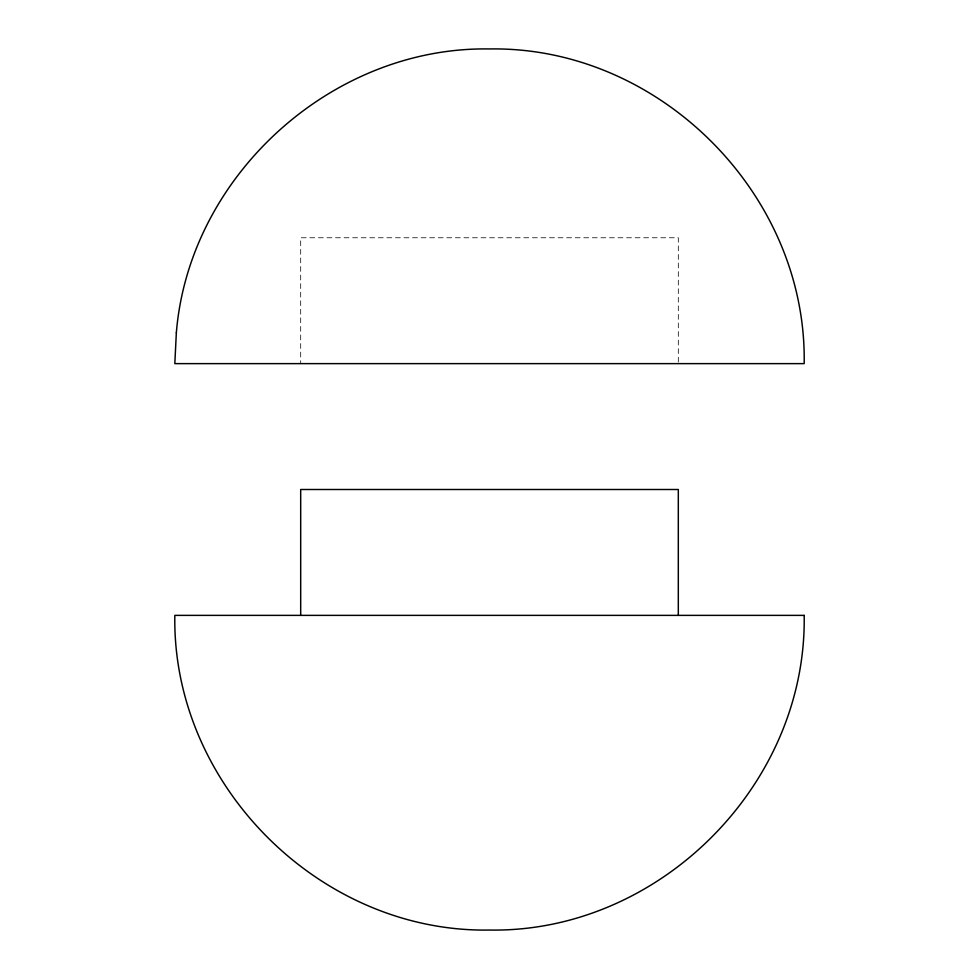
<?xml version="1.0" encoding="UTF-8"?>
<svg xmlns="http://www.w3.org/2000/svg" width="979" height="979" viewBox="0 0 979 979"><rect width="100%" height="100%" fill="white"/><g stroke="black" fill="none" stroke-linecap="round" stroke-linejoin="round"><path stroke-width="0.73" stroke-dasharray="4.89 3.67" d="M678.312 362.108L678.312 237.762L300.688 237.762L300.688 363.625"/><path stroke-width="1.47" d="M678.312 615.375L678.312 489.5L300.688 489.5L300.688 615.375M176.342 332.787L174.825 363.625L804.175 363.625C807.063 194.172 658.953 46.062 489.5 48.95C331.979 46.294 189.131 175.767 176.342 332.787M804.175 615.375C807.063 784.828 658.953 932.938 489.5 930.05C320.047 932.938 171.937 784.828 174.825 615.375L804.175 615.375"/></g></svg>
